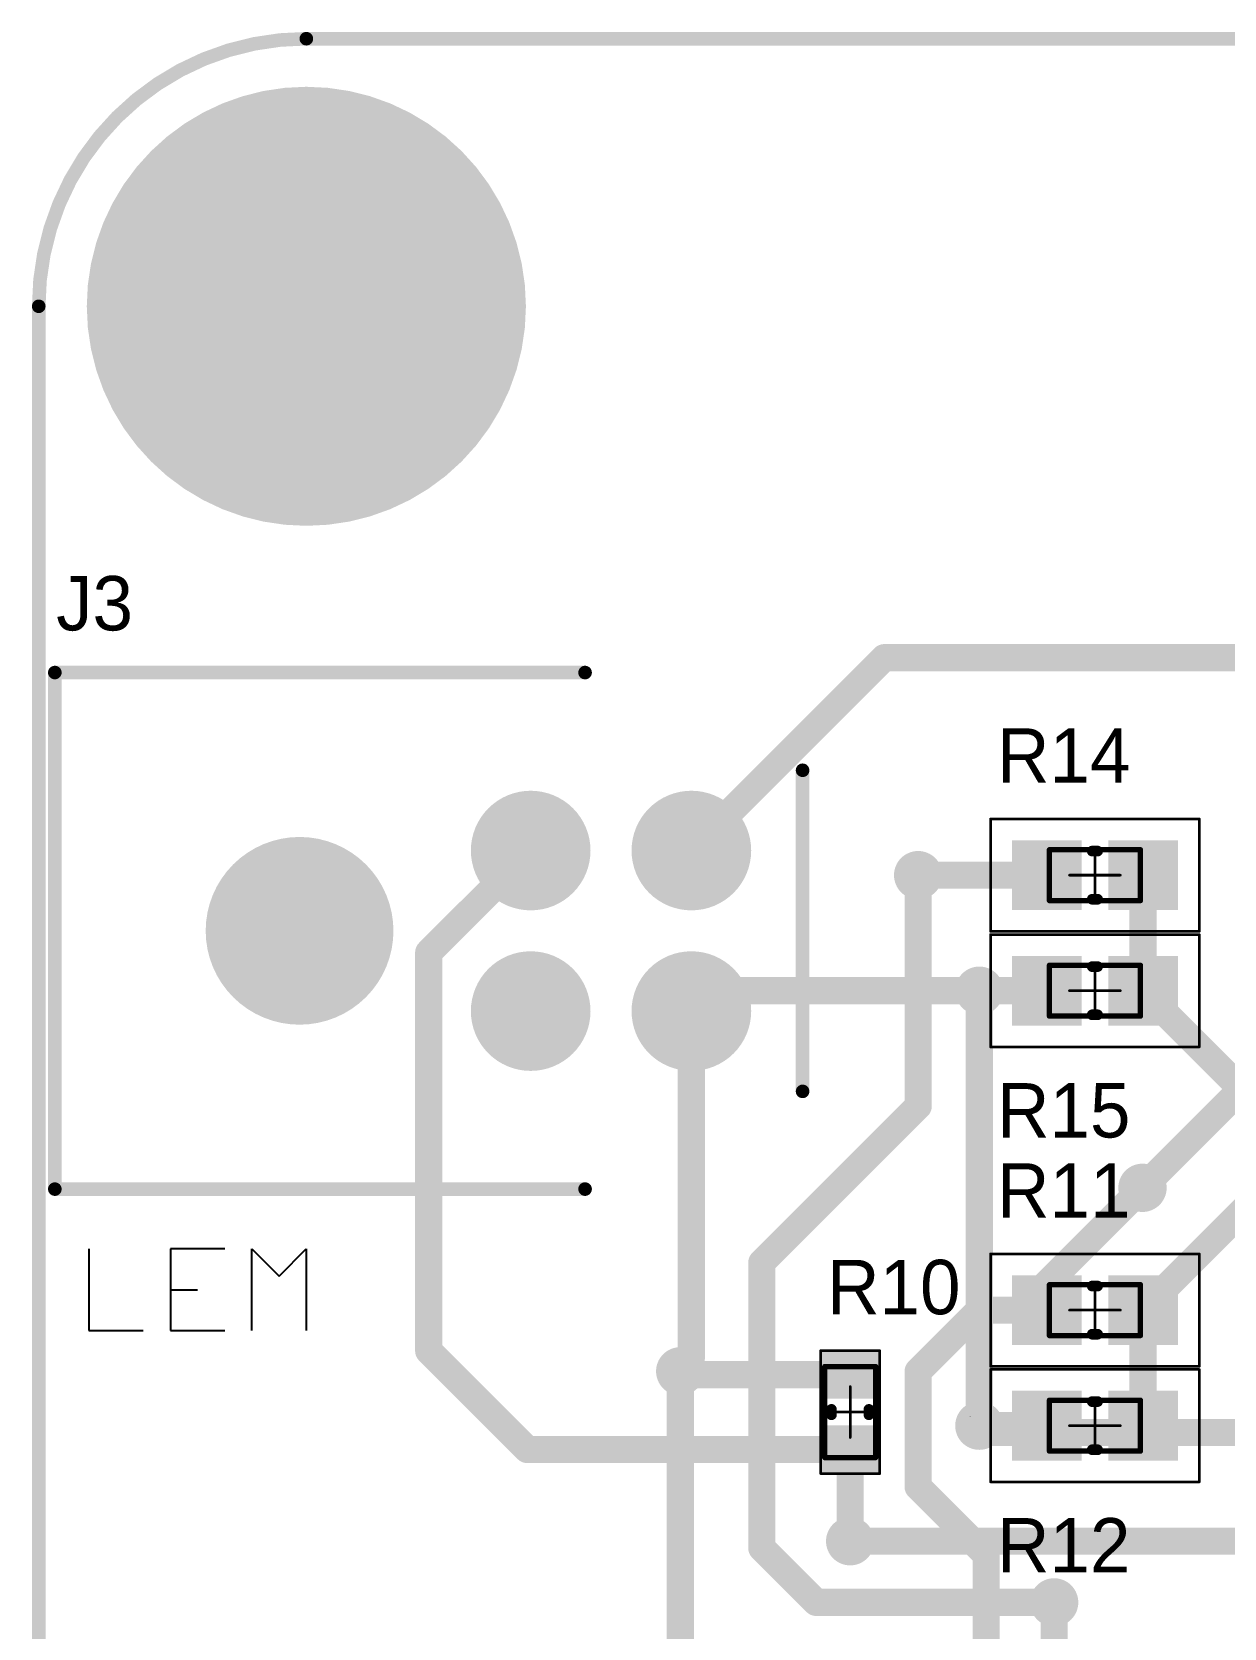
# Model space of a CAD drawing. Header units: millimetres. Extents: x 33 to 205, y 32 to 95.
# Drawn here: x 32.97 to 55.24, y 63.4 to 93.23 of the extents above; entities that cross this region are included whole.
import ezdxf

# ---------------------------------------------------------------- set-up
doc = ezdxf.new("R2010")
doc.units = ezdxf.units.MM
for name, color, linetype in [('BottomLayer', 5, 'Continuous'), ('BottomSolder', 6, 'Continuous'), ('Mechanical13', 56, 'Continuous'), ('Mechanical15', 56, 'Continuous'), ('Mechanical2', 216, 'Continuous'), ('MultiLayer', 9, 'Continuous'), ('PadHoleLayer', 156, 'Continuous'), ('TopLayer', 1, 'Continuous'), ('TopOverlay', 2, 'Continuous'), ('TopPaste', 8, 'Continuous'), ('TopSolder', 216, 'Continuous'), ('ViaHoleLayer', 16, 'Continuous')]:
    doc.layers.add(name, color=color, linetype=linetype)

# ---------------------------------------------------------------- blocks, each defined once
blk = doc.blocks.new('RESC0603_1608__M_19')
at = {"layer": 'Mechanical13', "const_width": 0.0999998}
for points in [[(-0.8499983, 0.47500032), (0.8500008399999999, 0.47500032)], [(-0.8499983, -0.47499778), (-0.8499983, 0.47500032)], [(0.8500008399999999, -0.47499778), (0.8500008399999999, 0.47500032)], [(-0.8499983, -0.47499778), (0.8500008399999999, -0.47499778)]]:
    blk.add_lwpolyline(points, dxfattribs=at)
at = {"layer": 'Mechanical13', "const_width": 0.0499999}
for points in [[(-0.8749969799999999, 0.47500032, 1), (-0.8249996199999998, 0.47500032, 1)], [(-0.8749969799999999, 0.47500032, 1), (-0.8249996199999998, 0.47500032, 1)], [(0.8250021599999999, 0.47500032, 1), (0.87499952, 0.47500032, 1)], [(0.8250021599999999, 0.47500032, 1), (0.87499952, 0.47500032, 1)], [(-0.8749969799999999, -0.47499778, 1), (-0.8249996199999998, -0.47499778, 1)], [(-0.8749969799999999, -0.47499778, 1), (-0.8249996199999998, -0.47499778, 1)], [(0.8250021599999999, -0.47499778, 1), (0.87499952, -0.47499778, 1)], [(0.8250021599999999, -0.47499778, 1), (0.87499952, -0.47499778, 1)]]:
    blk.add_lwpolyline(points, format="xyb", close=True, dxfattribs=at)
at = {"layer": 'Mechanical15', "const_width": 0.0499999}
for points in [[(-1.94999864, 1.05000044), (1.95000118, 1.05000044)], [(-1.94999864, -1.0499979), (-1.94999864, 1.05000044)], [(1.95000118, -1.0499979), (1.95000118, 1.05000044)], [(2.54e-06, -0.47499778), (2.54e-06, 0.47500032)], [(-0.47499778, 2.54e-06), (0.47500286, 2.54e-06)], [(-1.94999864, -1.0499979), (1.95000118, -1.0499979)]]:
    blk.add_lwpolyline(points, dxfattribs=at)
at = {"layer": 'Mechanical15', "const_width": 0.02499868}
for points in [[(-1.96249798, 1.05000044, 1), (-1.9374993, 1.05000044, 1)], [(-1.96249798, 1.05000044, 1), (-1.9374993, 1.05000044, 1)], [(1.93750184, 1.05000044, 1), (1.96250052, 1.05000044, 1)], [(1.93750184, 1.05000044, 1), (1.96250052, 1.05000044, 1)], [(-0.0124968, 0.47500032, 1), (0.01250188, 0.47500032, 1)], [(-0.48749712, 2.54e-06, 1), (-0.46249844, 2.54e-06, 1)], [(0.46250352, 2.54e-06, 1), (0.4875022, 2.54e-06, 1)], [(-0.0124968, -0.47499778, 1), (0.01250188, -0.47499778, 1)], [(-1.96249798, -1.0499979, 1), (-1.9374993, -1.0499979, 1)], [(-1.96249798, -1.0499979, 1), (-1.9374993, -1.0499979, 1)], [(1.93750184, -1.0499979, 1), (1.96250052, -1.0499979, 1)], [(1.93750184, -1.0499979, 1), (1.96250052, -1.0499979, 1)]]:
    blk.add_lwpolyline(points, format="xyb", close=True, dxfattribs=at)
at = {"layer": 'TopLayer'}
for points in [[(-0.3499993, -0.54999636), (-0.3499993, 0.55000144), (-1.4499971, -0.54999636), (-1.4499971, 0.55000144)], [(1.44999964, -0.54999636), (1.44999964, 0.55000144), (0.35000184, -0.54999636), (0.35000184, 0.55000144)]]:
    blk.add_solid(points, dxfattribs=at)
at = {"layer": 'TopOverlay', "const_width": 0.1999996}
for points in [[(-0.0499999, 0.4500016399999999), (0.0499999, 0.4500016399999999)], [(-0.0499999, -0.4500016399999999), (0.0499999, -0.4500016399999999)]]:
    blk.add_lwpolyline(points, dxfattribs=at)
at = {"layer": 'TopOverlay', "const_width": 0.0999998}
for points in [[(-0.0999998, 0.4500016399999999, 1), (0, 0.4500016399999999, 1)], [(0, 0.4500016399999999, 1), (0.0999998, 0.4500016399999999, 1)], [(-0.0999998, -0.4500016399999999, 1), (0, -0.4500016399999999, 1)], [(0, -0.4500016399999999, 1), (0.0999998, -0.4500016399999999, 1)]]:
    blk.add_lwpolyline(points, format="xyb", close=True, dxfattribs=at)
at = {"layer": 'TopPaste'}
for points in [[(-0.3499993, -0.54999636), (-0.3499993, 0.55000144), (-1.4499971, -0.54999636), (-1.4499971, 0.55000144)], [(1.44999964, -0.54999636), (1.44999964, 0.55000144), (0.35000184, -0.54999636), (0.35000184, 0.55000144)]]:
    blk.add_solid(points, dxfattribs=at)
at = {"layer": 'TopSolder'}
for points in [[(-0.2483993, -0.65159636), (-0.2483993, 0.65160144), (-1.5515971, -0.65159636), (-1.5515971, 0.65160144)], [(1.55159964, -0.65159636), (1.55159964, 0.65160144), (0.24840184, -0.65159636), (0.24840184, 0.65160144)]]:
    blk.add_solid(points, dxfattribs=at)
blk = doc.blocks.new('RESC0603_1608__M_20')
at = {"layer": 'Mechanical13', "const_width": 0.0999998}
for points in [[(0.8500008399999999, 0.47500032), (-0.8499983, 0.47500032)], [(-0.8499983, 0.47500032), (-0.8499983, -0.47499778)], [(0.8500008399999999, 0.47500032), (0.8500008399999999, -0.47499778)], [(0.8500008399999999, -0.47499778), (-0.8499983, -0.47499778)]]:
    blk.add_lwpolyline(points, dxfattribs=at)
at = {"layer": 'Mechanical13', "const_width": 0.0499999}
for points in [[(-0.8749969799999999, 0.47500032, 1), (-0.8249996199999998, 0.47500032, 1)], [(-0.8749969799999999, 0.47500032, 1), (-0.8249996199999998, 0.47500032, 1)], [(0.8250021599999999, 0.47500032, 1), (0.87499952, 0.47500032, 1)], [(0.8250021599999999, 0.47500032, 1), (0.87499952, 0.47500032, 1)], [(-0.8749969799999999, -0.47499778, 1), (-0.8249996199999998, -0.47499778, 1)], [(-0.8749969799999999, -0.47499778, 1), (-0.8249996199999998, -0.47499778, 1)], [(0.8250021599999999, -0.47499778, 1), (0.87499952, -0.47499778, 1)], [(0.8250021599999999, -0.47499778, 1), (0.87499952, -0.47499778, 1)]]:
    blk.add_lwpolyline(points, format="xyb", close=True, dxfattribs=at)
at = {"layer": 'Mechanical15', "const_width": 0.0499999}
for points in [[(1.95000118, 1.05000044), (-1.94999864, 1.05000044)], [(-1.94999864, 1.05000044), (-1.94999864, -1.0499979)], [(1.95000118, 1.05000044), (1.95000118, -1.0499979)], [(2.54e-06, 0.47500032), (2.54e-06, -0.47499778)], [(0.47500286, 2.54e-06), (-0.47499778, 2.54e-06)], [(1.95000118, -1.0499979), (-1.94999864, -1.0499979)]]:
    blk.add_lwpolyline(points, dxfattribs=at)
at = {"layer": 'Mechanical15', "const_width": 0.02499868}
for points in [[(-1.96249798, 1.05000044, 1), (-1.9374993, 1.05000044, 1)], [(-1.96249798, 1.05000044, 1), (-1.9374993, 1.05000044, 1)], [(1.93750184, 1.05000044, 1), (1.96250052, 1.05000044, 1)], [(1.93750184, 1.05000044, 1), (1.96250052, 1.05000044, 1)], [(-0.0124968, 0.47500032, 1), (0.01250188, 0.47500032, 1)], [(-0.48749712, 2.54e-06, 1), (-0.46249844, 2.54e-06, 1)], [(0.46250352, 2.54e-06, 1), (0.4875022, 2.54e-06, 1)], [(-0.0124968, -0.47499778, 1), (0.01250188, -0.47499778, 1)], [(-1.96249798, -1.0499979, 1), (-1.9374993, -1.0499979, 1)], [(-1.96249798, -1.0499979, 1), (-1.9374993, -1.0499979, 1)], [(1.93750184, -1.0499979, 1), (1.96250052, -1.0499979, 1)], [(1.93750184, -1.0499979, 1), (1.96250052, -1.0499979, 1)]]:
    blk.add_lwpolyline(points, format="xyb", close=True, dxfattribs=at)
at = {"layer": 'TopLayer'}
for points in [[(-0.3499993, -0.54999636), (-0.3499993, 0.55000144), (-1.4499971, -0.54999636), (-1.4499971, 0.55000144)], [(1.44999964, -0.54999636), (1.44999964, 0.55000144), (0.35000184, -0.54999636), (0.35000184, 0.55000144)]]:
    blk.add_solid(points, dxfattribs=at)
at = {"layer": 'TopOverlay', "const_width": 0.1999996}
for points in [[(0.0499999, 0.4500016399999999), (-0.0499999, 0.4500016399999999)], [(0.0499999, -0.4500016399999999), (-0.0499999, -0.4500016399999999)]]:
    blk.add_lwpolyline(points, dxfattribs=at)
at = {"layer": 'TopOverlay', "const_width": 0.0999998}
for points in [[(-0.0999998, 0.4500016399999999, 1), (0, 0.4500016399999999, 1)], [(0, 0.4500016399999999, 1), (0.0999998, 0.4500016399999999, 1)], [(-0.0999998, -0.4500016399999999, 1), (0, -0.4500016399999999, 1)], [(0, -0.4500016399999999, 1), (0.0999998, -0.4500016399999999, 1)]]:
    blk.add_lwpolyline(points, format="xyb", close=True, dxfattribs=at)
at = {"layer": 'TopPaste'}
for points in [[(-0.3499993, -0.54999636), (-0.3499993, 0.55000144), (-1.4499971, -0.54999636), (-1.4499971, 0.55000144)], [(1.44999964, -0.54999636), (1.44999964, 0.55000144), (0.35000184, -0.54999636), (0.35000184, 0.55000144)]]:
    blk.add_solid(points, dxfattribs=at)
at = {"layer": 'TopSolder'}
for points in [[(-0.2483993, -0.65159636), (-0.2483993, 0.65160144), (-1.5515971, -0.65159636), (-1.5515971, 0.65160144)], [(1.55159964, -0.65159636), (1.55159964, 0.65160144), (0.24840184, -0.65159636), (0.24840184, 0.65160144)]]:
    blk.add_solid(points, dxfattribs=at)
blk = doc.blocks.new('RESC0603_1608__M_28')
at = {"layer": 'Mechanical13', "const_width": 0.0999998}
for points in [[(-0.8499983, 0.47500032), (0.8500008399999999, 0.47500032)], [(-0.8499983, -0.47499778), (-0.8499983, 0.47500032)], [(0.8500008399999999, -0.47499778), (0.8500008399999999, 0.47500032)], [(-0.8499983, -0.47499778), (0.8500008399999999, -0.47499778)]]:
    blk.add_lwpolyline(points, dxfattribs=at)
at = {"layer": 'Mechanical13', "const_width": 0.0499999}
for points in [[(-0.8749969799999999, 0.47500032, 1), (-0.8249996199999998, 0.47500032, 1)], [(-0.8749969799999999, 0.47500032, 1), (-0.8249996199999998, 0.47500032, 1)], [(0.8250021599999999, 0.47500032, 1), (0.87499952, 0.47500032, 1)], [(0.8250021599999999, 0.47500032, 1), (0.87499952, 0.47500032, 1)], [(-0.8749969799999999, -0.47499778, 1), (-0.8249996199999998, -0.47499778, 1)], [(-0.8749969799999999, -0.47499778, 1), (-0.8249996199999998, -0.47499778, 1)], [(0.8250021599999999, -0.47499778, 1), (0.87499952, -0.47499778, 1)], [(0.8250021599999999, -0.47499778, 1), (0.87499952, -0.47499778, 1)]]:
    blk.add_lwpolyline(points, format="xyb", close=True, dxfattribs=at)
at = {"layer": 'Mechanical15', "const_width": 0.0499999}
for points in [[(-1.94999864, 1.05000044), (1.95000118, 1.05000044)], [(-1.94999864, -1.0499979), (-1.94999864, 1.05000044)], [(1.95000118, -1.0499979), (1.95000118, 1.05000044)], [(2.54e-06, -0.47499778), (2.54e-06, 0.47500032)], [(-0.47499778, 2.54e-06), (0.47500286, 2.54e-06)], [(-1.94999864, -1.0499979), (1.95000118, -1.0499979)]]:
    blk.add_lwpolyline(points, dxfattribs=at)
at = {"layer": 'Mechanical15', "const_width": 0.02499868}
for points in [[(-1.96249798, 1.05000044, 1), (-1.9374993, 1.05000044, 1)], [(-1.96249798, 1.05000044, 1), (-1.9374993, 1.05000044, 1)], [(1.93750184, 1.05000044, 1), (1.96250052, 1.05000044, 1)], [(1.93750184, 1.05000044, 1), (1.96250052, 1.05000044, 1)], [(-0.0124968, 0.47500032, 1), (0.01250188, 0.47500032, 1)], [(-0.48749712, 2.54e-06, 1), (-0.46249844, 2.54e-06, 1)], [(0.46250352, 2.54e-06, 1), (0.4875022, 2.54e-06, 1)], [(-0.0124968, -0.47499778, 1), (0.01250188, -0.47499778, 1)], [(-1.96249798, -1.0499979, 1), (-1.9374993, -1.0499979, 1)], [(-1.96249798, -1.0499979, 1), (-1.9374993, -1.0499979, 1)], [(1.93750184, -1.0499979, 1), (1.96250052, -1.0499979, 1)], [(1.93750184, -1.0499979, 1), (1.96250052, -1.0499979, 1)]]:
    blk.add_lwpolyline(points, format="xyb", close=True, dxfattribs=at)
at = {"layer": 'TopLayer'}
for points in [[(-0.3499993, -0.54999636), (-0.3499993, 0.55000144), (-1.4499971, -0.54999636), (-1.4499971, 0.55000144)], [(1.44999964, -0.54999636), (1.44999964, 0.55000144), (0.35000184, -0.54999636), (0.35000184, 0.55000144)]]:
    blk.add_solid(points, dxfattribs=at)
at = {"layer": 'TopOverlay', "const_width": 0.1999996}
for points in [[(-0.0499999, 0.4500016399999999), (0.0499999, 0.4500016399999999)], [(-0.0499999, -0.4500016399999999), (0.0499999, -0.4500016399999999)]]:
    blk.add_lwpolyline(points, dxfattribs=at)
at = {"layer": 'TopOverlay', "const_width": 0.0999998}
for points in [[(-0.0999998, 0.4500016399999999, 1), (0, 0.4500016399999999, 1)], [(0, 0.4500016399999999, 1), (0.0999998, 0.4500016399999999, 1)], [(-0.0999998, -0.4500016399999999, 1), (0, -0.4500016399999999, 1)], [(0, -0.4500016399999999, 1), (0.0999998, -0.4500016399999999, 1)]]:
    blk.add_lwpolyline(points, format="xyb", close=True, dxfattribs=at)
at = {"layer": 'TopPaste'}
for points in [[(-0.3499993, -0.54999636), (-0.3499993, 0.55000144), (-1.4499971, -0.54999636), (-1.4499971, 0.55000144)], [(1.44999964, -0.54999636), (1.44999964, 0.55000144), (0.35000184, -0.54999636), (0.35000184, 0.55000144)]]:
    blk.add_solid(points, dxfattribs=at)
at = {"layer": 'TopSolder'}
for points in [[(-0.2483993, -0.65159636), (-0.2483993, 0.65160144), (-1.5515971, -0.65159636), (-1.5515971, 0.65160144)], [(1.55159964, -0.65159636), (1.55159964, 0.65160144), (0.24840184, -0.65159636), (0.24840184, 0.65160144)]]:
    blk.add_solid(points, dxfattribs=at)
blk = doc.blocks.new('RESC0603_1608__M_31')
at = {"layer": 'Mechanical13', "const_width": 0.0999998}
for points in [[(0.8500008399999999, 0.47500032), (-0.8499983, 0.47500032)], [(-0.8499983, 0.47500032), (-0.8499983, -0.47499778)], [(0.8500008399999999, 0.47500032), (0.8500008399999999, -0.47499778)], [(0.8500008399999999, -0.47499778), (-0.8499983, -0.47499778)]]:
    blk.add_lwpolyline(points, dxfattribs=at)
at = {"layer": 'Mechanical13', "const_width": 0.0499999}
for points in [[(-0.8749969799999999, 0.47500032, 1), (-0.8249996199999998, 0.47500032, 1)], [(-0.8749969799999999, 0.47500032, 1), (-0.8249996199999998, 0.47500032, 1)], [(0.8250021599999999, 0.47500032, 1), (0.87499952, 0.47500032, 1)], [(0.8250021599999999, 0.47500032, 1), (0.87499952, 0.47500032, 1)], [(-0.8749969799999999, -0.47499778, 1), (-0.8249996199999998, -0.47499778, 1)], [(-0.8749969799999999, -0.47499778, 1), (-0.8249996199999998, -0.47499778, 1)], [(0.8250021599999999, -0.47499778, 1), (0.87499952, -0.47499778, 1)], [(0.8250021599999999, -0.47499778, 1), (0.87499952, -0.47499778, 1)]]:
    blk.add_lwpolyline(points, format="xyb", close=True, dxfattribs=at)
at = {"layer": 'Mechanical15', "const_width": 0.0499999}
for points in [[(1.95000118, 1.05000044), (-1.94999864, 1.05000044)], [(-1.94999864, 1.05000044), (-1.94999864, -1.0499979)], [(1.95000118, 1.05000044), (1.95000118, -1.0499979)], [(2.54e-06, 0.47500032), (2.54e-06, -0.47499778)], [(0.47500286, 2.54e-06), (-0.47499778, 2.54e-06)], [(1.95000118, -1.0499979), (-1.94999864, -1.0499979)]]:
    blk.add_lwpolyline(points, dxfattribs=at)
at = {"layer": 'Mechanical15', "const_width": 0.02499868}
for points in [[(-1.96249798, 1.05000044, 1), (-1.9374993, 1.05000044, 1)], [(-1.96249798, 1.05000044, 1), (-1.9374993, 1.05000044, 1)], [(1.93750184, 1.05000044, 1), (1.96250052, 1.05000044, 1)], [(1.93750184, 1.05000044, 1), (1.96250052, 1.05000044, 1)], [(-0.0124968, 0.47500032, 1), (0.01250188, 0.47500032, 1)], [(-0.48749712, 2.54e-06, 1), (-0.46249844, 2.54e-06, 1)], [(0.46250352, 2.54e-06, 1), (0.4875022, 2.54e-06, 1)], [(-0.0124968, -0.47499778, 1), (0.01250188, -0.47499778, 1)], [(-1.96249798, -1.0499979, 1), (-1.9374993, -1.0499979, 1)], [(-1.96249798, -1.0499979, 1), (-1.9374993, -1.0499979, 1)], [(1.93750184, -1.0499979, 1), (1.96250052, -1.0499979, 1)], [(1.93750184, -1.0499979, 1), (1.96250052, -1.0499979, 1)]]:
    blk.add_lwpolyline(points, format="xyb", close=True, dxfattribs=at)
at = {"layer": 'TopLayer'}
for points in [[(-0.3499993, -0.54999636), (-0.3499993, 0.55000144), (-1.4499971, -0.54999636), (-1.4499971, 0.55000144)], [(1.44999964, -0.54999636), (1.44999964, 0.55000144), (0.35000184, -0.54999636), (0.35000184, 0.55000144)]]:
    blk.add_solid(points, dxfattribs=at)
at = {"layer": 'TopOverlay', "const_width": 0.1999996}
for points in [[(0.0499999, 0.4500016399999999), (-0.0499999, 0.4500016399999999)], [(0.0499999, -0.4500016399999999), (-0.0499999, -0.4500016399999999)]]:
    blk.add_lwpolyline(points, dxfattribs=at)
at = {"layer": 'TopOverlay', "const_width": 0.0999998}
for points in [[(-0.0999998, 0.4500016399999999, 1), (0, 0.4500016399999999, 1)], [(0, 0.4500016399999999, 1), (0.0999998, 0.4500016399999999, 1)], [(-0.0999998, -0.4500016399999999, 1), (0, -0.4500016399999999, 1)], [(0, -0.4500016399999999, 1), (0.0999998, -0.4500016399999999, 1)]]:
    blk.add_lwpolyline(points, format="xyb", close=True, dxfattribs=at)
at = {"layer": 'TopPaste'}
for points in [[(-0.3499993, -0.54999636), (-0.3499993, 0.55000144), (-1.4499971, -0.54999636), (-1.4499971, 0.55000144)], [(1.44999964, -0.54999636), (1.44999964, 0.55000144), (0.35000184, -0.54999636), (0.35000184, 0.55000144)]]:
    blk.add_solid(points, dxfattribs=at)
at = {"layer": 'TopSolder'}
for points in [[(-0.2483993, -0.65159636), (-0.2483993, 0.65160144), (-1.5515971, -0.65159636), (-1.5515971, 0.65160144)], [(1.55159964, -0.65159636), (1.55159964, 0.65160144), (0.24840184, -0.65159636), (0.24840184, 0.65160144)]]:
    blk.add_solid(points, dxfattribs=at)
blk = doc.blocks.new('RESC0603_1608__L_40')
at = {"layer": 'Mechanical13', "const_width": 0.0999998}
for points in [[(-0.8499983, -0.47499778), (-0.8499983, 0.47500286)], [(0.8500008399999999, 0.47500286), (-0.8499983, 0.47500286)], [(0.8500008399999999, -0.47499778), (0.8500008399999999, 0.47500286)], [(0.8500008399999999, -0.47499778), (-0.8499983, -0.47499778)]]:
    blk.add_lwpolyline(points, dxfattribs=at)
at = {"layer": 'Mechanical13', "const_width": 0.0499999}
for points in [[(-0.8749969799999999, 0.47500286, 1), (-0.8249996199999998, 0.47500286, 1)], [(-0.8749969799999999, 0.47500286, 1), (-0.8249996199999998, 0.47500286, 1)], [(0.8250021599999999, 0.47500286, 1), (0.87499952, 0.47500286, 1)], [(0.8250021599999999, 0.47500286, 1), (0.87499952, 0.47500286, 1)], [(-0.8749969799999999, -0.47499778, 1), (-0.8249996199999998, -0.47499778, 1)], [(-0.8749969799999999, -0.47499778, 1), (-0.8249996199999998, -0.47499778, 1)], [(0.8250021599999999, -0.47499778, 1), (0.87499952, -0.47499778, 1)], [(0.8250021599999999, -0.47499778, 1), (0.87499952, -0.47499778, 1)]]:
    blk.add_lwpolyline(points, format="xyb", close=True, dxfattribs=at)
at = {"layer": 'Mechanical15', "const_width": 0.0499999}
for points in [[(-1.1499977, -0.5499989), (-1.1499977, 0.55000144)], [(1.15000024, 0.55000144), (-1.1499977, 0.55000144)], [(2.54e-06, -0.47499778), (2.54e-06, 0.47500286)], [(1.15000024, -0.5499989), (1.15000024, 0.55000144)], [(0.47500032, 2.54e-06), (-0.47499778, 2.54e-06)], [(1.15000024, -0.5499989), (-1.1499977, -0.5499989)]]:
    blk.add_lwpolyline(points, dxfattribs=at)
at = {"layer": 'Mechanical15', "const_width": 0.02499868}
for points in [[(-1.16249704, 0.55000144, 1), (-1.13749836, 0.55000144, 1)], [(-1.16249704, 0.55000144, 1), (-1.13749836, 0.55000144, 1)], [(-0.0124968, 0.47500286, 1), (0.01250188, 0.47500286, 1)], [(1.1375009, 0.55000144, 1), (1.16249958, 0.55000144, 1)], [(1.1375009, 0.55000144, 1), (1.16249958, 0.55000144, 1)], [(-0.48749712, 2.54e-06, 1), (-0.46249844, 2.54e-06, 1)], [(0.46250098, 2.54e-06, 1), (0.4874996599999999, 2.54e-06, 1)], [(-1.16249704, -0.5499989, 1), (-1.13749836, -0.5499989, 1)], [(-1.16249704, -0.5499989, 1), (-1.13749836, -0.5499989, 1)], [(-0.0124968, -0.47499778, 1), (0.01250188, -0.47499778, 1)], [(1.1375009, -0.5499989, 1), (1.16249958, -0.5499989, 1)], [(1.1375009, -0.5499989, 1), (1.16249958, -0.5499989, 1)]]:
    blk.add_lwpolyline(points, format="xyb", close=True, dxfattribs=at)
at = {"layer": 'TopLayer'}
for points in [[(-0.3499993, -0.44999656), (-0.3499993, 0.4500016399999999), (-1.0499979, -0.44999656), (-1.0499979, 0.4500016399999999)], [(1.05000044, -0.44999656), (1.05000044, 0.4500016399999999), (0.35000184, -0.44999656), (0.35000184, 0.4500016399999999)]]:
    blk.add_solid(points, dxfattribs=at)
at = {"layer": 'TopOverlay', "const_width": 0.1999996}
for points in [[(0.0499999, 0.35000184), (-0.0499999, 0.35000184)], [(0.0499999, -0.35000184), (-0.0499999, -0.35000184)]]:
    blk.add_lwpolyline(points, dxfattribs=at)
at = {"layer": 'TopOverlay', "const_width": 0.0999998}
for points in [[(-0.0999998, 0.35000184, 1), (0, 0.35000184, 1)], [(0, 0.35000184, 1), (0.0999998, 0.35000184, 1)], [(-0.0999998, -0.35000184, 1), (0, -0.35000184, 1)], [(0, -0.35000184, 1), (0.0999998, -0.35000184, 1)]]:
    blk.add_lwpolyline(points, format="xyb", close=True, dxfattribs=at)
at = {"layer": 'TopPaste'}
for points in [[(-0.3499993, -0.44999656), (-0.3499993, 0.4500016399999999), (-1.0499979, -0.44999656), (-1.0499979, 0.4500016399999999)], [(1.05000044, -0.44999656), (1.05000044, 0.4500016399999999), (0.35000184, -0.44999656), (0.35000184, 0.4500016399999999)]]:
    blk.add_solid(points, dxfattribs=at)
at = {"layer": 'TopSolder'}
for points in [[(-0.2483993, -0.55159656), (-0.2483993, 0.5516016399999999), (-1.1515979, -0.55159656), (-1.1515979, 0.5516016399999999)], [(1.15160044, -0.55159656), (1.15160044, 0.5516016399999999), (0.24840184, -0.55159656), (0.24840184, 0.5516016399999999)]]:
    blk.add_solid(points, dxfattribs=at)
blk = doc.blocks.new('MICROFIT_2X2_R_TH_56')
at = {"layer": 'BottomLayer', "const_width": 1.016}
for points in [[(-2.00799954, 7.320000599999999, 1), (-0.99199954, 7.320000599999999, 1)], [(0.99199954, 7.320000599999999, 1), (2.00799954, 7.320000599999999, 1)], [(-2.00799954, 4.318000000000001, 1), (-0.99199954, 4.318000000000001, 1)], [(0.99199954, 4.318000000000001, 1), (2.00799954, 4.318000000000001, 1)]]:
    blk.add_lwpolyline(points, format="xyb", close=True, dxfattribs=at)
at = {"layer": 'BottomSolder'}
for points, const_width in [([(-2.05879954, 7.320000599999999, 1), (-0.94119954, 7.320000599999999, 1)], 1.1176), ([(0.94119954, 7.320000599999999, 1), (2.05879954, 7.320000599999999, 1)], 1.1176), ([(-2.05879954, 4.318000000000001, 1), (-0.94119954, 4.318000000000001, 1)], 1.1176), ([(0.94119954, 4.318000000000001, 1), (2.05879954, 4.318000000000001, 1)], 1.1176), ([(-0.8769985, 0, 1), (0.8769985, 0, 1)], 1.75399954)]:
    blk.add_lwpolyline(points, format="xyb", close=True, dxfattribs=dict(at, const_width=const_width))
at = {"layer": 'MultiLayer', "const_width": 1.016}
for points in [[(-2.00799954, 7.320000599999999, 1), (-0.99199954, 7.320000599999999, 1)], [(0.99199954, 7.320000599999999, 1), (2.00799954, 7.320000599999999, 1)], [(-2.00799954, 4.318000000000001, 1), (-0.99199954, 4.318000000000001, 1)], [(0.99199954, 4.318000000000001, 1), (2.00799954, 4.318000000000001, 1)]]:
    blk.add_lwpolyline(points, format="xyb", close=True, dxfattribs=at)
at = {"layer": 'PadHoleLayer'}
for points, const_width in [([(-1.75399954, 7.320000599999999, 1), (-1.24599954, 7.320000599999999, 1)], 0.508), ([(1.24599954, 7.320000599999999, 1), (1.75399954, 7.320000599999999, 1)], 0.508), ([(-1.75399954, 4.318000000000001, 1), (-1.24599954, 4.318000000000001, 1)], 0.508), ([(1.24599954, 4.318000000000001, 1), (1.75399954, 4.318000000000001, 1)], 0.508), ([(-0.7499985, 0, 1), (0.7499985, 0, 1)], 1.49999954)]:
    blk.add_lwpolyline(points, format="xyb", close=True, dxfattribs=dict(at, const_width=const_width))
at = {"layer": 'TopLayer', "const_width": 1.016}
for points in [[(-2.00799954, 7.320000599999999, 1), (-0.99199954, 7.320000599999999, 1)], [(0.99199954, 7.320000599999999, 1), (2.00799954, 7.320000599999999, 1)], [(-2.00799954, 4.318000000000001, 1), (-0.99199954, 4.318000000000001, 1)], [(0.99199954, 4.318000000000001, 1), (2.00799954, 4.318000000000001, 1)]]:
    blk.add_lwpolyline(points, format="xyb", close=True, dxfattribs=at)
at = {"layer": 'TopOverlay', "const_width": 0.254}
for points in [[(2.99999908, 9.398), (-2.99999908, 9.398)], [(-4.826, -4.571999999999999), (-4.826, 5.334)], [(4.826, -4.571999999999999), (4.826, 5.334)], [(4.826, -4.571999999999999), (-4.826, -4.571999999999999)]]:
    blk.add_lwpolyline(points, dxfattribs=at)
at = {"layer": 'TopOverlay', "const_width": 0.127}
for points in [[(-3.06349908, 9.398, 1), (-2.93649908, 9.398, 1)], [(2.93649908, 9.398, 1), (3.06349908, 9.398, 1)], [(-4.8895, 5.334, 1), (-4.762499999999999, 5.334, 1)], [(4.762499999999999, 5.334, 1), (4.8895, 5.334, 1)], [(-4.8895, -4.571999999999999, 1), (-4.762499999999999, -4.571999999999999, 1)], [(-4.8895, -4.571999999999999, 1), (-4.762499999999999, -4.571999999999999, 1)], [(4.762499999999999, -4.571999999999999, 1), (4.8895, -4.571999999999999, 1)], [(4.762499999999999, -4.571999999999999, 1), (4.8895, -4.571999999999999, 1)]]:
    blk.add_lwpolyline(points, format="xyb", close=True, dxfattribs=at)
at = {"layer": 'TopSolder'}
for points, const_width in [([(-2.05879954, 7.320000599999999, 1), (-0.94119954, 7.320000599999999, 1)], 1.1176), ([(0.94119954, 7.320000599999999, 1), (2.05879954, 7.320000599999999, 1)], 1.1176), ([(-2.05879954, 4.318000000000001, 1), (-0.94119954, 4.318000000000001, 1)], 1.1176), ([(0.94119954, 4.318000000000001, 1), (2.05879954, 4.318000000000001, 1)], 1.1176), ([(-0.8769985, 0, 1), (0.8769985, 0, 1)], 1.75399954)]:
    blk.add_lwpolyline(points, format="xyb", close=True, dxfattribs=dict(at, const_width=const_width))

msp = doc.modelspace()

# ---------------------------------------------------------------- linework, layer by layer
at = {"layer": 'BottomLayer'}
for points, const_width in [([(36.09974999999999, 88.09999905999999, 1), (40.10025, 88.09999905999999, 1)], 4.0005), ([(49.35499908, 77.46999999999998, 1), (49.70500092, 77.46999999999998, 1)], 0.3499993), ([(49.403, 77.46999999999998, 1), (49.657, 77.46999999999998, 1)], 0.254), ([(50.49799907999999, 75.31100254, 1), (50.84800091999999, 75.31100254, 1)], 0.3499993), ([(50.546, 75.31100254, 1), (50.8, 75.31100254, 1)], 0.254), ([(49.403, 73.15199999999999, 1), (49.657, 73.15199999999999, 1)], 0.254), ([(49.403, 73.15199999999999, 1), (49.657, 73.15199999999999, 1)], 0.254), ([(53.54599908, 71.62799999999999, 1), (53.89600092, 71.62799999999999, 1)], 0.3499993), ([(53.59399999999999, 71.62799999999999, 1), (53.848, 71.62799999999999, 1)], 0.254), ([(46.482, 70.231, 1), (46.736, 70.231, 1)], 0.254), ([(46.482, 70.231, 1), (46.736, 70.231, 1)], 0.254), ([(44.90999908, 68.199, 1), (45.26000092, 68.199, 1)], 0.3499993), ([(44.958, 68.199, 1), (45.212, 68.199, 1)], 0.254), ([(50.49799907999999, 67.18299999999999, 1), (50.84800091999999, 67.18299999999999, 1)], 0.3499993), ([(50.546, 67.18299999999999, 1), (50.8, 67.18299999999999, 1)], 0.254), ([(50.546, 67.18299999999999, 1), (50.8, 67.18299999999999, 1)], 0.254), ([(50.673, 67.056, 1), (50.92699999999999, 67.056, 1)], 0.254), ([(50.673, 67.056, 1), (50.92699999999999, 67.056, 1)], 0.254), ([(48.08499908, 65.024, 1), (48.43500092, 65.024, 1)], 0.3499993), ([(46.482, 64.897, 1), (46.736, 64.897, 1)], 0.254), ([(46.482, 64.897, 1), (46.736, 64.897, 1)], 0.254), ([(48.133, 65.024, 1), (48.387, 65.024, 1)], 0.254), ([(47.498, 63.881, 1), (47.752, 63.881, 1)], 0.254), ([(47.498, 63.881, 1), (47.752, 63.881, 1)], 0.254), ([(51.89499908, 63.881, 1), (52.24500092, 63.881, 1)], 0.3499993), ([(51.943, 63.881, 1), (52.197, 63.881, 1)], 0.254)]:
    msp.add_lwpolyline(points, format="xyb", close=True, dxfattribs=dict(at, const_width=const_width))
at = {"layer": 'BottomLayer', "const_width": 0.508}
for points in [[(49.52999999999999, 73.15199999999999), (49.52999999999999, 77.46999999999998)], [(53.721, 71.62799999999999), (58.24499908, 76.15199908)], [(50.673, 67.18299999999999), (50.673, 75.31100254)], [(46.60899999999999, 70.231), (49.52999999999999, 73.15199999999999)], [(46.60899999999999, 64.897), (46.60899999999999, 70.231)], [(45.08499999999999, 62.64275), (45.08499999999999, 68.199)], [(50.673, 67.18299999999999), (50.8, 67.056)], [(50.8, 67.056), (58.92799999999999, 67.056)], [(46.60899999999999, 64.897), (47.625, 63.881)], [(48.26, 65.024), (58.166, 65.024)], [(47.625, 63.881), (52.06999999999999, 63.881)]]:
    msp.add_lwpolyline(points, dxfattribs=at)
at = {"layer": 'BottomSolder'}
for points, const_width in [([(36.04895, 88.09999905999999, 1), (40.15105, 88.09999905999999, 1)], 4.1021), ([(49.30419908, 77.46999999999998, 1), (49.75580091999999, 77.46999999999998, 1)], 0.4515993), ([(50.44719908, 75.31100254, 1), (50.89880092, 75.31100254, 1)], 0.4515993), ([(53.49519907999999, 71.62799999999999, 1), (53.94680092, 71.62799999999999, 1)], 0.4515993), ([(44.85919908, 68.199, 1), (45.31080092, 68.199, 1)], 0.4515993), ([(50.44719908, 67.18299999999999, 1), (50.89880092, 67.18299999999999, 1)], 0.4515993), ([(48.03419907999999, 65.024, 1), (48.48580092, 65.024, 1)], 0.4515993), ([(51.84419908, 63.881, 1), (52.29580092, 63.881, 1)], 0.4515993)]:
    msp.add_lwpolyline(points, format="xyb", close=True, dxfattribs=dict(at, const_width=const_width))
at = {"layer": 'Mechanical2', "const_width": 0.254}
msp.add_lwpolyline([(33.09999984, 88.09999905999999, -0.4142135623730951), (38.09999999999999, 93.09999922)], format="xyb", dxfattribs=at)
for points in [[(38.09999999999999, 93.09998906), (205.10500762, 93.10000176)], [(33.09999984, 38.09999999999999), (33.09999984, 88.09999905999999)]]:
    msp.add_lwpolyline(points, dxfattribs=at)
at = {"layer": 'Mechanical2', "const_width": 0.127}
for points in [[(38.0365, 93.09999922, 1), (38.1635, 93.09999922, 1)], [(38.0365, 93.09998906, 1), (38.1635, 93.09998906, 1)], [(33.03649984, 88.09999905999999, 1), (33.16349984, 88.09999905999999, 1)], [(33.03649984, 88.09999905999999, 1), (33.16349984, 88.09999905999999, 1)]]:
    msp.add_lwpolyline(points, format="xyb", close=True, dxfattribs=at)
at = {"layer": 'MultiLayer'}
for points, const_width in [([(36.09974999999999, 88.09999905999999, 1), (40.10025, 88.09999905999999, 1)], 4.0005), ([(49.35499908, 77.46999999999998, 1), (49.70500092, 77.46999999999998, 1)], 0.3499993), ([(50.49799907999999, 75.31100254, 1), (50.84800091999999, 75.31100254, 1)], 0.3499993), ([(53.54599908, 71.62799999999999, 1), (53.89600092, 71.62799999999999, 1)], 0.3499993), ([(44.90999908, 68.199, 1), (45.26000092, 68.199, 1)], 0.3499993), ([(50.49799907999999, 67.18299999999999, 1), (50.84800091999999, 67.18299999999999, 1)], 0.3499993), ([(48.08499908, 65.024, 1), (48.43500092, 65.024, 1)], 0.3499993), ([(51.89499908, 63.881, 1), (52.24500092, 63.881, 1)], 0.3499993)]:
    msp.add_lwpolyline(points, format="xyb", close=True, dxfattribs=dict(at, const_width=const_width))
at = {"layer": 'PadHoleLayer', "const_width": 2.0955}
msp.add_lwpolyline([(37.05225, 88.09999905999999, 1), (39.14774999999999, 88.09999905999999, 1)], format="xyb", close=True, dxfattribs=at)
at = {"layer": 'TopLayer'}
for points, const_width in [([(36.09974999999999, 88.09999905999999, 1), (40.10025, 88.09999905999999, 1)], 4.0005), ([(48.77000151999999, 81.53399999999999, 1), (49.02400152, 81.53399999999999, 1)], 0.254), ([(48.77000151999999, 81.53399999999999, 1), (49.02400152, 81.53399999999999, 1)], 0.254), ([(42.16399999999999, 77.92999908, 1), (42.418, 77.92999908, 1)], 0.254), ([(45.1660006, 77.92999908, 1), (45.4200006, 77.92999908, 1)], 0.254), ([(49.35499908, 77.46999999999998, 1), (49.70500092, 77.46999999999998, 1)], 0.3499993), ([(49.403, 77.46999999999998, 1), (49.657, 77.46999999999998, 1)], 0.254), ([(51.80499671999999, 77.46999999999998, 1), (52.05899672, 77.46999999999998, 1)], 0.254), ([(51.80499671999999, 77.46999999999998, 1), (52.05899672, 77.46999999999998, 1)], 0.254), ([(51.80499926, 77.46999746, 1), (52.05899925999999, 77.46999746, 1)], 0.254), ([(53.6049982, 77.46999746, 1), (53.85899819999999, 77.46999746, 1)], 0.254), ([(53.60500073999999, 77.46999492, 1), (53.85900074, 77.46999492, 1)], 0.254), ([(53.60500073999999, 77.46999492, 1), (53.85900074, 77.46999492, 1)], 0.254), ([(40.259, 76.02499907999999, 1), (40.513, 76.02499907999999, 1)], 0.254), ([(40.259, 76.02499907999999, 1), (40.513, 76.02499907999999, 1)], 0.254), ([(45.959395, 75.31100254, 1), (46.213395, 75.31100254, 1)], 0.254), ([(45.959395, 75.31100254, 1), (46.213395, 75.31100254, 1)], 0.254), ([(50.49799907999999, 75.31100254, 1), (50.84800091999999, 75.31100254, 1)], 0.3499993), ([(50.546, 75.31100254, 1), (50.8, 75.31100254, 1)], 0.254), ([(50.546, 75.31100254, 1), (50.8, 75.31100254, 1)], 0.254), ([(51.80500179999999, 75.31100254, 1), (52.0590018, 75.31100254, 1)], 0.254), ([(53.60500073999999, 75.31100254, 1), (53.85900074, 75.31100254, 1)], 0.254), ([(53.60500073999999, 75.31100254, 1), (53.85900074, 75.31100254, 1)], 0.254), ([(45.1660006, 74.93, 1), (45.4200006, 74.93, 1)], 0.254), ([(45.1660006, 74.93, 1), (45.4200006, 74.93, 1)], 0.254), ([(45.57839246, 74.93, 1), (45.83239246, 74.93, 1)], 0.254), ([(45.57839246, 74.93, 1), (45.83239246, 74.93, 1)], 0.254), ([(53.54599908, 71.62799999999999, 1), (53.89600092, 71.62799999999999, 1)], 0.3499993), ([(53.59399999999999, 71.62799999999999, 1), (53.848, 71.62799999999999, 1)], 0.254), ([(51.80499926, 69.83899926, 1), (52.05899925999999, 69.83899926, 1)], 0.254), ([(51.80499926, 69.83899926, 1), (52.05899925999999, 69.83899926, 1)], 0.254), ([(50.546, 69.342, 1), (50.8, 69.342, 1)], 0.254), ([(50.546, 69.342, 1), (50.8, 69.342, 1)], 0.254), ([(51.80499671999999, 69.342, 1), (52.05899672, 69.342, 1)], 0.254), ([(51.80499671999999, 69.342, 1), (52.05899672, 69.342, 1)], 0.254), ([(51.80499926, 69.34199746, 1), (52.05899925999999, 69.34199746, 1)], 0.254), ([(51.80499926, 69.34199746, 1), (52.05899925999999, 69.34199746, 1)], 0.254), ([(53.6049982, 69.34199746, 1), (53.85899819999999, 69.34199746, 1)], 0.254), ([(53.6049982, 69.34199746, 1), (53.85899819999999, 69.34199746, 1)], 0.254), ([(53.60500073999999, 69.34199491999999, 1), (53.85900074, 69.34199491999999, 1)], 0.254), ([(53.60500073999999, 69.34199491999999, 1), (53.85900074, 69.34199491999999, 1)], 0.254), ([(40.259, 68.58, 1), (40.513, 68.58, 1)], 0.254), ([(40.259, 68.58, 1), (40.513, 68.58, 1)], 0.254), ([(45.1660006, 68.4589563, 1), (45.4200006, 68.4589563, 1)], 0.254), ([(45.1660006, 68.4589563, 1), (45.4200006, 68.4589563, 1)], 0.254), ([(44.90999908, 68.199, 1), (45.26000092, 68.199, 1)], 0.3499993), ([(44.958, 68.25095569999999, 1), (45.212, 68.25095569999999, 1)], 0.254), ([(44.958, 68.25095569999999, 1), (45.212, 68.25095569999999, 1)], 0.254), ([(44.958, 68.199, 1), (45.212, 68.199, 1)], 0.254), ([(44.958, 68.199, 1), (45.212, 68.199, 1)], 0.254), ([(45.0200014, 68.1369986, 1), (45.2740014, 68.1369986, 1)], 0.254), ([(45.0200014, 68.1369986, 1), (45.2740014, 68.1369986, 1)], 0.254), ([(48.13300254, 68.1369986, 1), (48.38700254, 68.1369986, 1)], 0.254), ([(49.403, 68.199, 1), (49.657, 68.199, 1)], 0.254), ([(49.403, 68.199, 1), (49.657, 68.199, 1)], 0.254), ([(50.49799907999999, 67.18299999999999, 1), (50.84800091999999, 67.18299999999999, 1)], 0.3499993), ([(50.546, 67.18299999999999, 1), (50.8, 67.18299999999999, 1)], 0.254), ([(50.54600254, 67.18300253999999, 1), (50.80000253999999, 67.18300253999999, 1)], 0.254), ([(50.54600254, 67.18300253999999, 1), (50.80000253999999, 67.18300253999999, 1)], 0.254), ([(51.80500179999999, 67.18300253999999, 1), (52.0590018, 67.18300253999999, 1)], 0.254), ([(53.60500073999999, 67.18300253999999, 1), (53.85900074, 67.18300253999999, 1)], 0.254), ([(42.10200114, 66.73699885999999, 1), (42.35600114, 66.73699885999999, 1)], 0.254), ([(42.10200114, 66.73699885999999, 1), (42.35600114, 66.73699885999999, 1)], 0.254), ([(48.13300254, 66.73699885999999, 1), (48.38700254, 66.73699885999999, 1)], 0.254), ([(48.13300254, 66.73699885999999, 1), (48.38700254, 66.73699885999999, 1)], 0.254), ([(49.403, 66.03999999999999, 1), (49.657, 66.03999999999999, 1)], 0.254), ([(49.403, 66.03999999999999, 1), (49.657, 66.03999999999999, 1)], 0.254), ([(48.08499908, 65.024, 1), (48.43500092, 65.024, 1)], 0.3499993), ([(48.133, 65.024, 1), (48.387, 65.024, 1)], 0.254), ([(48.13300254, 65.02400254, 1), (48.38700254, 65.02400254, 1)], 0.254), ([(48.13300254, 65.02400254, 1), (48.38700254, 65.02400254, 1)], 0.254), ([(50.673, 64.77, 1), (50.92699999999999, 64.77, 1)], 0.254), ([(50.673, 64.77, 1), (50.92699999999999, 64.77, 1)], 0.254), ([(51.89499908, 63.881, 1), (52.24500092, 63.881, 1)], 0.3499993), ([(51.943, 63.881, 1), (52.197, 63.881, 1)], 0.254)]:
    msp.add_lwpolyline(points, format="xyb", close=True, dxfattribs=dict(at, const_width=const_width))
at = {"layer": 'TopLayer', "const_width": 0.508}
for points in [[(45.29300059999999, 77.92999908), (48.89700152, 81.53399999999999)], [(48.89700152, 81.53399999999999), (71.247, 81.53399999999999)], [(40.386, 76.02499907999999), (42.291, 77.92999908)], [(49.52999999999999, 77.46999999999998), (51.93199672, 77.46999999999998)], [(51.93199672, 77.46999999999998), (51.93199926, 77.46999746)], [(53.73199819999999, 77.46999746), (53.73200074, 77.46999492)], [(53.73200074, 75.31100254), (53.73200074, 77.46999492)], [(40.386, 68.58), (40.386, 76.02499907999999)], [(45.70539246, 74.93), (46.086395, 75.31100254)], [(46.086395, 75.31100254), (50.673, 75.31100254)], [(50.673, 75.31100254), (51.93200179999999, 75.31100254)], [(53.73200074, 75.31100254), (56.33600112, 72.70700215999999)], [(45.29300059999999, 68.4589563), (45.29300059999999, 74.93)], [(45.29300059999999, 74.93), (45.70539246, 74.93)], [(51.93199926, 69.83899926), (53.721, 71.62799999999999)], [(53.73199819999999, 69.34199746), (56.29700196, 71.90700122)], [(51.93199926, 69.34199746), (51.93199926, 69.83899926)], [(49.52999999999999, 68.199), (50.673, 69.342)], [(50.673, 69.342), (51.93199672, 69.342)], [(51.93199672, 69.342), (51.93199926, 69.34199746)], [(53.73199819999999, 69.34199746), (53.73200074, 69.34199491999999)], [(53.73200074, 67.18300253999999), (53.73200074, 69.34199491999999)], [(40.386, 68.58), (42.22900113999999, 66.73699885999999)], [(45.08499999999999, 68.25095569999999), (45.29300059999999, 68.4589563)], [(45.08499999999999, 68.199), (45.08499999999999, 68.25095569999999)], [(45.08499999999999, 68.199), (45.1470014, 68.1369986)], [(45.1470014, 68.1369986), (48.26000254, 68.1369986)], [(49.52999999999999, 66.03999999999999), (49.52999999999999, 68.199)], [(50.673, 67.18299999999999), (50.67300254, 67.18300253999999)], [(50.67300254, 67.18300253999999), (51.93200179999999, 67.18300253999999)], [(42.22900113999999, 66.73699885999999), (48.26000254, 66.73699885999999)], [(48.26000254, 65.02400254), (48.26000254, 66.73699885999999)], [(49.52999999999999, 66.03999999999999), (50.8, 64.77)], [(48.26, 65.024), (48.26000254, 65.02400254)], [(50.8, 58.039), (50.8, 64.77)], [(52.06999999999999, 51.34600093999999), (52.06999999999999, 63.881)]]:
    msp.add_lwpolyline(points, dxfattribs=at)
at = {"layer": 'TopOverlay'}
for p, q in [((34.036, 70.48450724), (34.036, 68.961)), ((36.57517958, 70.48450724), (35.55950723999999, 70.48450724)), ((35.55950723999999, 70.48450724), (35.55950723999999, 68.961)), ((37.08301448, 68.961), (37.08301448, 70.48450724)), ((37.08301448, 70.48450724), (37.59084937999999, 69.97667234)), ((37.59084937999999, 69.97667234), (38.09868682, 70.48450724)), ((38.09868682, 70.48450724), (38.09868682, 68.961)), ((35.55950723999999, 69.72275361999999), (36.06734213999999, 69.72275361999999)), ((34.036, 68.961), (35.05167234, 68.961)), ((35.55950723999999, 68.961), (36.57517958, 68.961))]:
    msp.add_line(p, q, dxfattribs=at)
at = {"layer": 'TopSolder'}
for points, const_width in [([(36.04895, 88.09999905999999, 1), (40.15105, 88.09999905999999, 1)], 4.1021), ([(49.30419908, 77.46999999999998, 1), (49.75580091999999, 77.46999999999998, 1)], 0.4515993), ([(50.44719908, 75.31100254, 1), (50.89880092, 75.31100254, 1)], 0.4515993), ([(53.49519907999999, 71.62799999999999, 1), (53.94680092, 71.62799999999999, 1)], 0.4515993), ([(44.85919908, 68.199, 1), (45.31080092, 68.199, 1)], 0.4515993), ([(50.44719908, 67.18299999999999, 1), (50.89880092, 67.18299999999999, 1)], 0.4515993), ([(48.03419907999999, 65.024, 1), (48.48580092, 65.024, 1)], 0.4515993), ([(51.84419908, 63.881, 1), (52.29580092, 63.881, 1)], 0.4515993)]:
    msp.add_lwpolyline(points, format="xyb", close=True, dxfattribs=dict(at, const_width=const_width))
at = {"layer": 'ViaHoleLayer', "const_width": 0.1999996}
for points in [[(49.4300002, 77.46999999999998, 1), (49.6299998, 77.46999999999998, 1)], [(50.5730002, 75.31100254, 1), (50.77299979999999, 75.31100254, 1)], [(53.6210002, 71.62799999999999, 1), (53.8209998, 71.62799999999999, 1)], [(44.9850002, 68.199, 1), (45.1849998, 68.199, 1)], [(50.5730002, 67.18299999999999, 1), (50.77299979999999, 67.18299999999999, 1)], [(48.1600002, 65.024, 1), (48.3599998, 65.024, 1)], [(51.9700002, 63.881, 1), (52.16999979999999, 63.881, 1)]]:
    msp.add_lwpolyline(points, format="xyb", close=True, dxfattribs=at)

# ---------------------------------------------------------------- block references
for name, p, rotation in [('MICROFIT_2X2_R_TH_56', (37.973, 76.42999954), 270), ('RESC0603_1608__M_20', (52.832, 77.46999999999998), 180), ('RESC0603_1608__M_19', (52.832, 75.31099999999999), 360), ('RESC0603_1608__M_31', (52.832, 69.342), 180), ('RESC0603_1608__L_40', (48.26, 67.437), 270), ('RESC0603_1608__M_28', (52.832, 67.18299999999999), 360)]:
    msp.add_blockref(name, p, dxfattribs=dict(rotation=rotation))

# ---------------------------------------------------------------- texts
at = {"layer": 'TopOverlay'}
for s, p in [('J3', (33.4264, 82.04339954)), ('R14', (51.0032, 79.1972)), ('R15', (51.0032, 72.5678)), ('R11', (51.0032, 71.0692)), ('R10', (47.8282, 69.2658)), ('R12', (51.0032, 64.43979999999999))]:
    msp.add_text(s, height=1.016, dxfattribs=at).set_placement(p)

doc.saveas('drawing.dxf')
